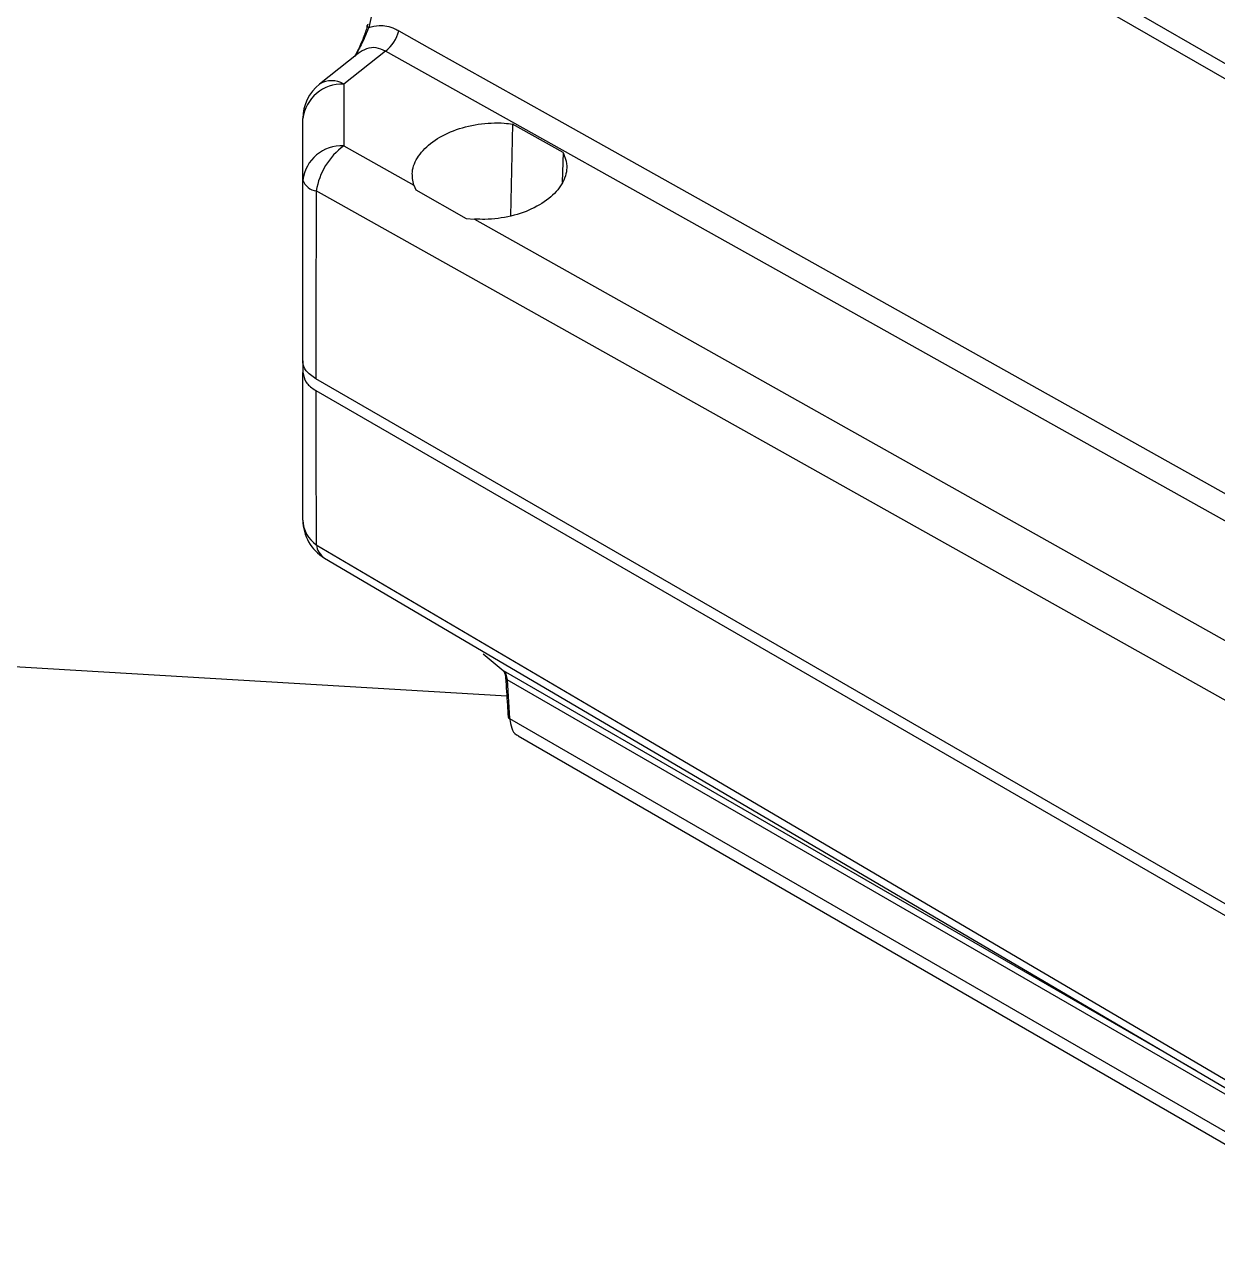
# Model space of a CAD drawing. Extents: x 2 to 136, y 1 to 99.
# Drawn here: x 92.968 to 96.362, y 11.306 to 14.801 of the extents above; entities that cross this region are included whole.
import ezdxf

# ---------------------------------------------------------------- set-up
doc = ezdxf.new("R2010")
doc.units = 0
doc.header["$MEASUREMENT"] = 0
doc.layers.add('OBJECT', color=7, linetype='CONTINUOUS')

msp = doc.modelspace()

# ---------------------------------------------------------------- linework, layer by layer
at = {"layer": 'OBJECT'}
for p, q in [((94.3413, 15.8694), (97.1113, 14.2703)), ((97.1008, 14.2323), (94.3297, 15.832)), ((93.9172, 14.7186), (93.8074, 14.6317)), ((93.9951, 14.7256), (93.8763, 14.6315)), ((94.3564, 14.5182), (94.3506, 14.2562)), ((94.5006, 14.4369), (94.3564, 14.5182)), ((93.8763, 14.4564), (94.0754, 14.3446)), ((94.5006, 14.4369), (94.4975, 14.3523)), ((94.0754, 14.3446), (94.0811, 14.3308)), ((94.0811, 14.3308), (94.2249, 14.2496)), ((94.2249, 14.2496), (94.2481, 14.2477)), ((93.76, 13.8442), (93.76, 13.8116)), ((97.1086, 11.8812), (93.7966, 13.7932)), ((93.7966, 13.7605), (97.1086, 11.8485)), ((86.9736, 13.3284), (94.3402, 12.8918)), ((94.2733, 13.0112), (94.3297, 12.9638)), ((94.3297, 12.9638), (96.3013, 11.8256)), ((94.3413, 12.9372), (94.3483, 12.8269)), ((97.0414, 11.3785), (94.3413, 12.9372)), ((94.3483, 12.8269), (96.9583, 11.3202)), ((94.3724, 12.7777), (96.9225, 11.3056))]:
    msp.add_line(p, q, dxfattribs=at)
at = {"layer": 'OBJECT', "flags": 128}
for points in [[(93.9474, 14.7927), (93.9456, 14.7939), (93.9443, 14.7951), (93.9433, 14.7963), (93.9429, 14.7975), (93.9429, 14.7983)], [(94.0327, 14.7835), (94.1207, 14.7342), (94.4726, 14.5371), (95.8805, 13.7489), (96.9492, 13.1506)], [(96.9118, 13.0937), (96.0539, 13.5737), (95.1376, 14.0863), (93.9951, 14.7256)], [(93.8763, 14.6315), (93.8763, 14.4764), (93.8763, 14.4564)], [(93.76, 14.3586), (93.76, 14.5137), (93.76, 14.5337)], [(93.76, 13.8442), (93.76, 14.0068), (93.76, 14.1785), (93.76, 14.3586)], [(97.1594, 12.4445), (96.9939, 12.5372), (96.2851, 12.9344), (93.7983, 14.3282)], [(94.2481, 14.2477), (94.7912, 13.9429), (95.7063, 13.4295), (96.5463, 12.9582)], [(93.76, 13.3913), (93.76, 13.5205), (93.76, 13.6608), (93.76, 13.8116)], [(93.7983, 13.3215), (93.9754, 13.2172), (94.6842, 12.8001), (97.0516, 11.4073)], [(93.8216, 13.2835), (94.4621, 12.9069), (97.0414, 11.3905)]]:
    msp.add_lwpolyline(points, dxfattribs=at)
at = {"layer": 'OBJECT'}
for centre, radius, start, end in [((98.1107, 13.8514), 4.2684, 152.3536, 167.2604), ((93.9467, 14.7971), 0.00398, 98.4011, 162.5219), ((93.9367, 14.8047), 0.0983, 306.4451, 347.5541), ((93.885, 14.5337), 0.125, 128.384, 180), ((93.871, 14.5198), 0.1118, 87.2738, 172.8585), ((93.8417, 14.5757), 0.0657, 58.2081, 121.4986), ((93.8709, 14.3447), 0.1118, 87.2731, 172.8592), ((93.9932, 14.2974), 0.1973, 126.3262, 171.0203), ((93.8032, 14.3737), 0.0458, 199.3145, 263.8143), ((93.885, 13.3913), 0.125, 180, 239.5417), ((93.8481, 13.3942), 0.0882, 181.9317, 235.5691), ((93.8503, 13.3273), 0.0523, 186.3737, 236.7719), ((94.3438, 12.9438), 0.00703, 189.5846, 248.5729), ((94.3509, 12.8335), 0.00702, 190.0702, 248.6985)]:
    msp.add_arc(centre, radius, start, end, dxfattribs=at)
for start_param, end_param in [(2.152366, 2.340269), (2.352788, 2.540692)]:
    msp.add_ellipse((93.885, 16.3342), major_axis=(0.0619, 3.6533), ratio=0.017273, start_param=start_param, end_param=end_param, dxfattribs=at)
for points, knots in [([(93.9428, 14.7983), (93.9427, 14.7976), (93.9407, 14.7864), (93.9319, 14.7616), (93.9195, 14.7328), (93.9101, 14.7159), (93.9073, 14.7107)], [0, 0, 0, 0, 0.025862, 0.400481, 0.817155, 1, 1, 1, 1]), ([(93.9474, 14.7927), (93.9414, 14.7777), (93.9306, 14.7509), (93.9153, 14.7237), (93.9086, 14.7118)], [0, 0, 0, 0, 0.5601, 1, 1, 1, 1]), ([(93.9474, 14.7927), (93.9571, 14.7952), (93.9809, 14.8013), (94.0108, 14.7949), (94.0289, 14.7854), (94.0327, 14.7835)], [0, 0, 0, 0, 0.355604, 0.866053, 1, 1, 1, 1]), ([(93.9951, 14.7256), (93.9864, 14.7295), (93.969, 14.7374), (93.941, 14.7342), (93.9252, 14.7236), (93.9173, 14.7184)], [0, 0, 0, 0, 0.337329, 0.674381, 1, 1, 1, 1]), ([(94.0754, 14.3446), (94.073, 14.3569), (94.0677, 14.3843), (94.0858, 14.4281), (94.1266, 14.4694), (94.1866, 14.5013), (94.2582, 14.5199), (94.3171, 14.5227), (94.3486, 14.5191), (94.3564, 14.5182)], [0, 0, 0, 0, 0.132307, 0.294526, 0.457212, 0.620426, 0.783854, 0.947086, 1, 1, 1, 1]), ([(94.5006, 14.4369), (94.5047, 14.4263), (94.5145, 14.4011), (94.5061, 14.3583), (94.4741, 14.3144), (94.4209, 14.2782), (94.3531, 14.254), (94.2926, 14.246), (94.2581, 14.2473), (94.2481, 14.2477)], [0, 0, 0, 0, 0.117568, 0.279861, 0.442586, 0.605907, 0.769589, 0.933238, 1, 1, 1, 1]), ([(93.7966, 13.7932), (93.7864, 13.8006), (93.7673, 13.8144), (93.7603, 13.8335), (93.76, 13.8429), (93.76, 13.8442)], [0, 0, 0, 0, 0.499401, 0.929163, 1, 1, 1, 1]), ([(93.76, 13.8116), (93.7618, 13.8021), (93.7653, 13.7846), (93.7837, 13.7682), (93.795, 13.7615), (93.7966, 13.7605)], [0, 0, 0, 0, 0.499397, 0.929176, 1, 1, 1, 1]), ([(94.3297, 12.9638), (94.3326, 12.9608), (94.3386, 12.9545), (94.3404, 12.9431), (94.3413, 12.9372)], [0, 0, 0, 0, 0.486981, 1, 1, 1, 1]), ([(94.3297, 12.9624), (94.3308, 12.9616), (94.3336, 12.9594), (94.3367, 12.9493), (94.3369, 12.9404), (94.337, 12.9371)], [0, 0, 0, 0, 0.2865022, 0.740259, 1, 1, 1, 1]), ([(94.3369, 12.9426), (94.3385, 12.9169), (94.3408, 12.8802), (94.3433, 12.8433), (94.3441, 12.8322)], [0, 0, 0, 0, 0.700005, 1, 1, 1, 1]), ([(94.3483, 12.8269), (94.3498, 12.8175), (94.3527, 12.7985), (94.3626, 12.7825), (94.3711, 12.7794), (94.373, 12.7788)], [0, 0, 0, 0, 0.438906, 0.877849, 1, 1, 1, 1])]:
    msp.add_open_spline(points, degree=3, knots=knots, dxfattribs=at)

doc.saveas('drawing.dxf')
